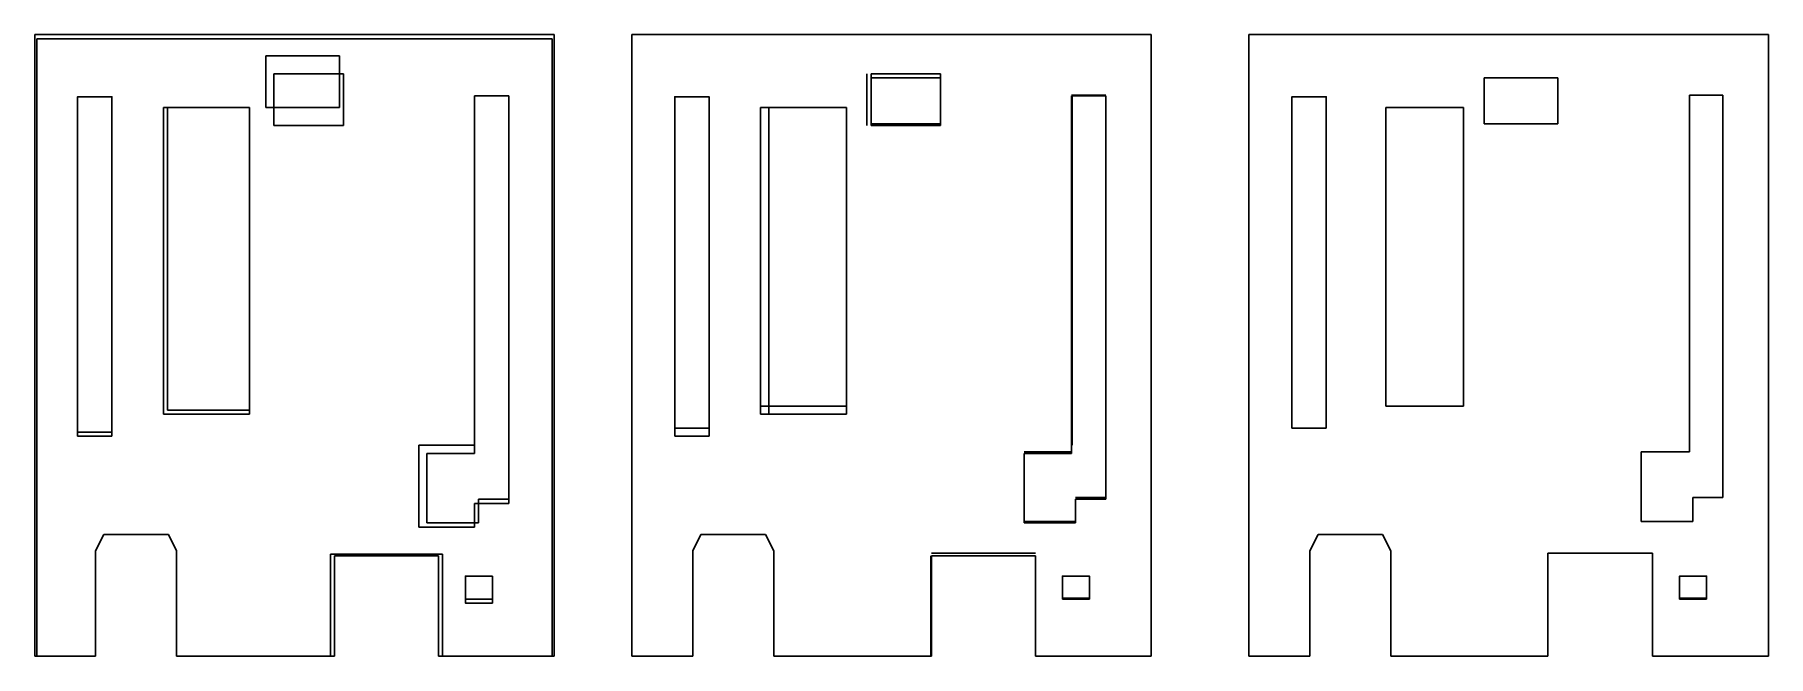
# Model space of a CAD drawing. Header units: millimetres. Extents: x 10 to 222, y 14 to 90.
import ezdxf

# ---------------------------------------------------------------- set-up
doc = ezdxf.new("R2010")
doc.units = ezdxf.units.MM
doc.header["$MEASUREMENT"] = 0
doc.layers.add('Layer1', color=1, linetype='Continuous')
doc.layers.add('Layer2', color=4, linetype='Continuous')

msp = doc.modelspace()

# ---------------------------------------------------------------- linework, layer by layer
for p, q in [((72.86, 89.52), (9.86, 89.52)), ((9.86, 89.52), (9.86, 14.02)), ((72.86, 14.02), (72.86, 89.52)), ((37.86, 81.12), (37.86, 87.42)), ((37.86, 87.42), (46.86, 87.42)), ((46.86, 81.12), (46.86, 87.42)), ((25.86, 81.12), (35.86, 81.12)), ((25.86, 81.12), (25.86, 44.12)), ((35.86, 81.12), (35.86, 44.12)), ((37.86, 81.12), (46.86, 81.12)), ((67.56, 82.52), (63.36, 82.52)), ((63.36, 82.52), (63.36, 39.82)), ((67.56, 32.72), (67.56, 82.52)), ((25.86, 44.12), (35.86, 44.12)), ((14.86, 41.42), (19.06, 41.42)), ((56.56, 39.82), (56.56, 29.82)), ((63.36, 39.82), (56.56, 39.82)), ((63.36, 32.72), (63.36, 29.82)), ((63.36, 32.72), (67.56, 32.72)), ((63.36, 29.82), (56.56, 29.82)), ((18.06, 28.92), (17.06, 26.92)), ((18.06, 28.92), (25.96, 28.92)), ((25.96, 28.92), (26.96, 26.92)), ((17.06, 14.02), (17.06, 26.92)), ((26.96, 26.92), (26.96, 14.02)), ((59.46, 26.52), (45.76, 26.52)), ((45.76, 26.52), (45.76, 14.02)), ((59.46, 26.52), (59.46, 14.02)), ((9.86, 14.02), (17.06, 14.02)), ((59.46, 14.02), (72.86, 14.02))]:
    msp.add_line(p, q)
for points in [[(19.06, 41.42), (19.06, 82.42), (14.86, 82.42), (14.86, 41.42)], [(26.96, 14.02), (45.76, 14.02)]]:
    msp.add_lwpolyline(points)
msp.add_lwpolyline([(65.56, 23.82), (62.26, 23.82), (62.26, 20.52), (65.56, 20.52)], close=True)
at = {"layer": 'Layer1'}
for p, q in [((73.11, 90.02), (9.61, 90.02)), ((9.61, 90.02), (9.61, 14.02)), ((73.11, 14.02), (73.11, 90.02)), ((146.1, 90.02), (82.6, 90.02)), ((82.6, 90.02), (82.6, 14.02)), ((146.1, 14.02), (146.1, 90.02)), ((38.86, 78.92), (38.86, 85.22)), ((38.86, 85.22), (47.36, 85.22)), ((47.36, 78.92), (47.36, 85.22)), ((111.85, 78.92), (111.85, 85.22)), ((111.85, 85.22), (120.35, 85.22)), ((120.35, 78.92), (120.35, 85.22)), ((25.36, 81.12), (25.36, 43.62)), ((25.36, 81.12), (25.86, 81.12)), ((98.35, 81.12), (98.35, 43.62)), ((98.35, 81.12), (98.85, 81.12)), ((98.85, 81.12), (108.85, 81.12)), ((108.85, 81.12), (108.85, 44.12)), ((140.55, 82.52), (136.35, 82.52)), ((136.35, 82.52), (136.35, 39.82)), ((140.55, 33.22), (140.55, 82.52)), ((38.86, 78.92), (47.36, 78.92)), ((111.85, 78.92), (120.35, 78.92)), ((25.36, 43.62), (35.86, 43.62)), ((35.86, 43.62), (35.86, 44.12)), ((98.35, 43.62), (108.85, 43.62)), ((108.85, 43.62), (108.85, 44.12)), ((14.86, 40.92), (14.86, 41.42)), ((14.86, 40.92), (19.06, 40.92)), ((19.06, 40.92), (19.06, 41.42)), ((87.85, 40.92), (87.85, 41.42)), ((87.85, 40.92), (92.05, 40.92)), ((92.05, 40.92), (92.05, 41.42)), ((63.36, 38.82), (57.56, 38.82)), ((57.56, 38.82), (57.56, 30.32)), ((63.36, 38.82), (63.36, 39.82)), ((130.55, 38.82), (130.55, 30.32)), ((136.35, 38.82), (130.55, 38.82)), ((136.35, 38.82), (136.35, 39.82)), ((63.86, 33.22), (67.56, 33.22)), ((63.86, 33.22), (63.86, 30.32)), ((136.85, 33.22), (140.55, 33.22)), ((136.85, 33.22), (136.85, 30.32)), ((63.86, 30.32), (57.56, 30.32)), ((136.85, 30.32), (130.55, 30.32)), ((91.05, 28.92), (90.05, 26.92)), ((91.05, 28.92), (98.95, 28.92)), ((98.95, 28.92), (99.95, 26.92)), ((58.96, 26.32), (46.26, 26.32)), ((46.26, 26.32), (46.26, 14.02)), ((58.96, 26.32), (58.96, 14.02)), ((90.05, 14.02), (90.05, 26.92)), ((99.95, 26.92), (99.95, 14.02)), ((131.95, 26.32), (119.25, 26.32)), ((119.25, 26.32), (119.25, 14.02)), ((131.95, 26.32), (131.95, 14.02)), ((62.26, 21.02), (65.56, 21.02)), ((135.25, 21.02), (138.55, 21.02)), ((9.61, 14.02), (9.86, 14.02)), ((45.76, 14.02), (46.26, 14.02)), ((58.96, 14.02), (59.46, 14.02)), ((73.11, 14.02), (72.86, 14.02)), ((82.6, 14.02), (82.85, 14.02)), ((82.85, 14.02), (90.05, 14.02)), ((118.75, 14.02), (119.25, 14.02)), ((131.95, 14.02), (132.45, 14.02)), ((132.45, 14.02), (145.85, 14.02)), ((146.1, 14.02), (145.85, 14.02))]:
    msp.add_line(p, q, dxfattribs=at)
for points in [[(92.05, 41.42), (92.05, 82.42), (87.85, 82.42), (87.85, 41.42)], [(138.55, 21.02), (138.55, 23.82), (135.25, 23.82), (135.25, 21.02)], [(99.95, 14.02), (118.75, 14.02)]]:
    msp.add_lwpolyline(points, dxfattribs=at)
at = {"layer": 'Layer2'}
for p, q in [((221.54, 90.02), (158.04, 90.02)), ((158.04, 90.02), (158.04, 14.02)), ((221.54, 14.02), (221.54, 90.02)), ((111.35, 78.92), (111.35, 85.22)), ((111.85, 84.72), (120.35, 84.72)), ((186.79, 79.12), (186.79, 84.72)), ((186.79, 84.72), (195.79, 84.72)), ((195.79, 79.12), (195.79, 84.72)), ((99.35, 81.12), (99.35, 43.62)), ((140.55, 82.62), (136.35, 82.62)), ((136.45, 82.52), (136.45, 39.82)), ((174.79, 81.12), (184.29, 81.12)), ((174.79, 81.12), (174.79, 44.62)), ((184.29, 81.12), (184.29, 44.62)), ((215.99, 82.62), (211.89, 82.62)), ((211.89, 82.62), (211.89, 39.02)), ((215.99, 33.42), (215.99, 82.62)), ((111.85, 79.12), (120.35, 79.12)), ((186.79, 79.12), (195.79, 79.12)), ((98.35, 44.62), (108.85, 44.62)), ((174.79, 44.62), (184.29, 44.62)), ((87.85, 41.92), (92.05, 41.92)), ((163.29, 41.92), (167.49, 41.92)), ((136.35, 39.02), (130.55, 39.02)), ((205.99, 39.02), (205.99, 30.52)), ((211.89, 39.02), (205.99, 39.02)), ((136.85, 33.42), (140.55, 33.42)), ((212.29, 33.42), (215.99, 33.42)), ((212.29, 33.42), (212.29, 30.52)), ((136.85, 30.52), (130.55, 30.52)), ((212.29, 30.52), (205.99, 30.52)), ((166.49, 28.92), (165.49, 26.92)), ((166.49, 28.92), (174.39, 28.92)), ((174.39, 28.92), (175.39, 26.92)), ((119.15, 26.32), (119.15, 14.02)), ((131.95, 26.62), (119.25, 26.62)), ((165.49, 14.02), (165.49, 26.92)), ((175.39, 26.92), (175.39, 14.02)), ((207.39, 26.62), (194.59, 26.62)), ((194.59, 26.62), (194.59, 14.02)), ((207.39, 26.62), (207.39, 14.02)), ((135.25, 21.12), (138.55, 21.12)), ((210.69, 21.12), (213.99, 21.12)), ((210.69, 21.02), (213.99, 21.02)), ((158.04, 14.02), (158.29, 14.02)), ((158.29, 14.02), (165.49, 14.02)), ((207.39, 14.02), (207.89, 14.02)), ((207.89, 14.02), (221.29, 14.02)), ((221.54, 14.02), (221.29, 14.02))]:
    msp.add_line(p, q, dxfattribs=at)
for points in [[(167.49, 41.92), (167.49, 82.42), (163.29, 82.42), (163.29, 41.92)], [(213.99, 21.02), (213.99, 23.82), (210.69, 23.82), (210.69, 21.02)], [(175.39, 14.02), (194.59, 14.02)]]:
    msp.add_lwpolyline(points, dxfattribs=at)

doc.saveas('drawing.dxf')
